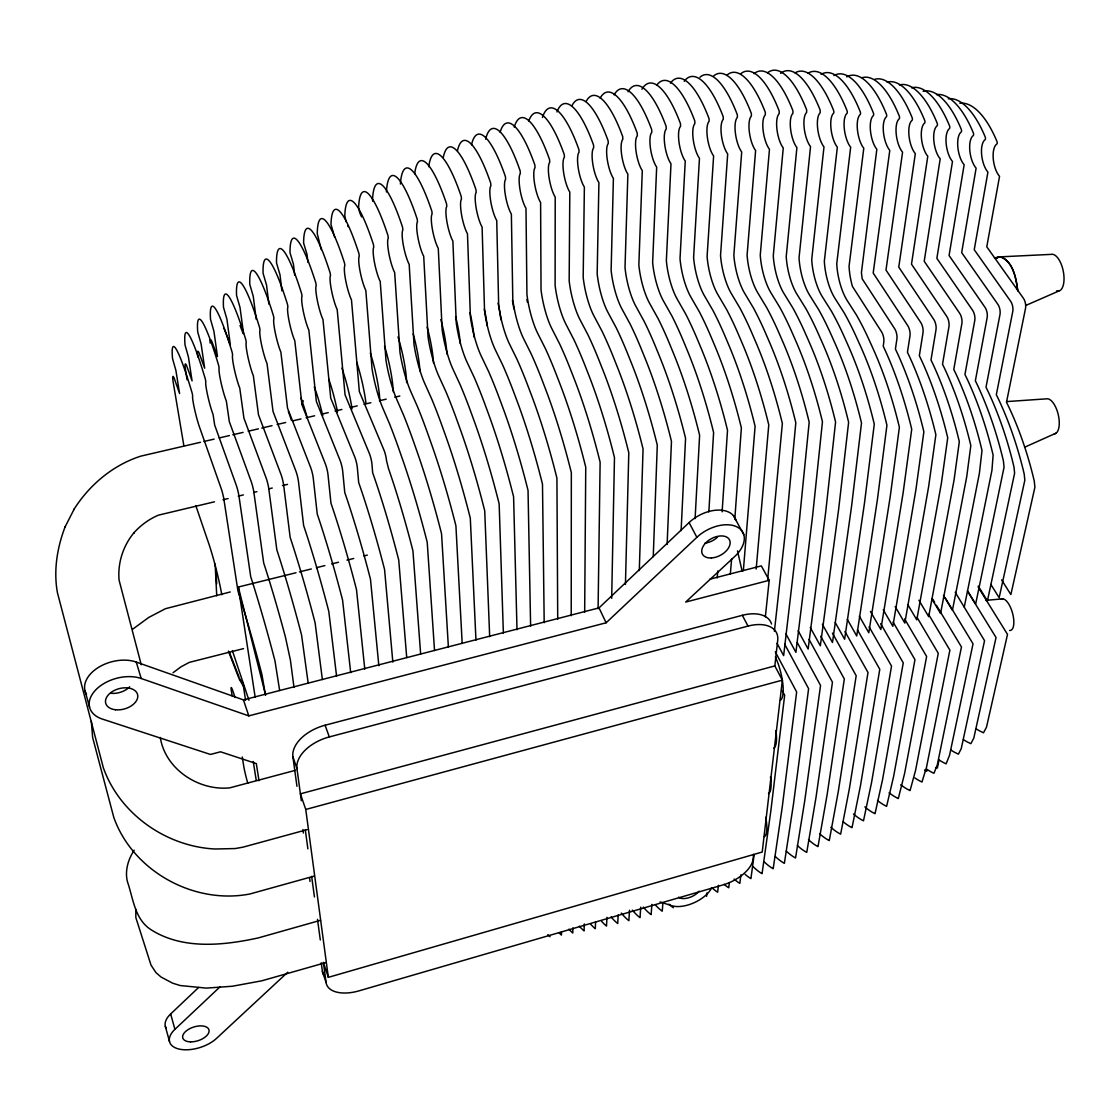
<?xml version="1.0" encoding="UTF-8"?>
<svg xmlns="http://www.w3.org/2000/svg" width="1120" height="1120" viewBox="0 0 1120 1120"><rect width="100%" height="100%" fill="white"/><g stroke="black" fill="none" stroke-linecap="round" stroke-linejoin="round"><path stroke-width="1.5" d="M557.718 619.192L556.92 478.156A177.618 37.534 76.2 0 0 531.426 395.052L527.884 385.714A182.56 38.836 76.2 0 0 516.992 359.282L509.502 344.036A36.26 8.12 77.2 0 1 498.666 304.99L496.734 220.528A19.53 4.424 77.9 0 1 490.742 201.404A19.53 4.424 77.9 0 1 490.91 185.752L490.7 183.134A88.088 19.376 77.7 0 0 457.422 150.962M571.214 615.706L571.34 472.682A177.52 38.556 76.2 0 0 545.762 389.662L542.206 380.352A182.476 39.886 76.3 0 0 531.216 353.962L523.642 338.744A36.232 8.344 77.3 0 1 512.806 299.74L511.364 214.088A19.53 4.55 78 0 1 505.344 194.964A19.53 4.55 78 0 1 505.624 179.27L505.428 176.652A88.102 19.922 77.8 0 0 471.534 144.76M584.668 612.22L585.746 467.222A177.436 39.578 76.2 0 0 560.098 384.286L556.5 374.976A182.378 40.936 76.3 0 0 545.426 348.642L537.768 333.48A36.218 8.568 77.3 0 1 526.932 294.49L525.994 208.306A19.53 4.676 78.1 0 1 519.96 189.21A19.53 4.676 78.1 0 1 520.338 173.474L520.156 170.856A88.074 20.44 77.9 0 0 485.646 139.216M561.498 931.63L561.428 935.074A152.194 28.14 74.6 0 1 559.216 932.932M598.094 608.748L600.124 462.252A177.31 40.586 76.3 0 0 574.406 379.414L570.78 370.118A182.252 41.958 76.3 0 0 559.608 343.854L551.88 328.72A36.204 8.778 77.4 0 1 541.03 289.772L540.61 202.538A19.516 4.788 78.2 0 1 534.548 183.456A19.516 4.788 78.2 0 1 535.038 167.678L534.87 165.06A88.06 20.972 77.9 0 0 500.122 132.3M572.908 927.85L572.768 932.974A151.914 28.826 74.6 0 1 568.946 929.18M135.814 909.272L135.856 917.63L151.004 965.09L155.96 972.608L161.126 977.088L172.648 983.178L180.208 985.544L206.36 988.106L232.372 986.244L261.744 980.826L325.57 962.64M611.674 598.332L614.474 457.59A177.17 41.58 76.3 0 0 588.686 374.864L585.046 365.582A182.098 42.98 76.4 0 0 573.776 339.374L565.964 324.282A36.162 8.988 77.5 0 1 555.114 285.376L555.212 197.106A19.516 4.914 78.2 0 1 549.136 178.038A19.516 4.914 78.2 0 1 549.738 162.232L549.57 159.6A88.018 21.49 78 0 0 514.234 127.092M584.29 923.916L584.052 930.888A151.634 29.498 74.5 0 1 579.376 926.198M625.436 584.43L628.796 452.788A177.03 42.574 76.3 0 0 602.938 370.16L599.27 360.906A181.958 44.002 76.4 0 0 587.93 334.74L580.02 319.69A36.134 9.198 77.5 0 1 569.17 280.826L569.8 192.094A19.502 5.026 78.3 0 1 563.696 173.04A19.502 5.026 78.3 0 1 564.41 157.22L564.256 154.588A87.976 22.008 78.1 0 0 528.78 120.988M653.254 556.654L657.286 445.13A176.596 44.492 76.4 0 0 631.302 362.768L627.592 353.556A181.524 45.948 76.5 0 0 616.084 327.502L608.034 312.536A36.05 9.604 77.7 0 1 597.17 273.77L598.906 182.616A19.474 5.264 78.5 0 1 592.76 163.618A19.474 5.264 78.5 0 1 593.684 147.756L593.558 145.124A87.85 23.016 78.3 0 0 556.962 111.958M595.588 921.788L595.308 928.704A151.354 30.17 74.5 0 1 590.548 924.042M639.296 570.542L643.062 448.98A176.806 43.54 76.4 0 0 617.134 366.492L613.452 357.252A181.748 44.982 76.4 0 0 602.014 331.142L594.048 316.134A36.092 9.408 77.6 0 1 583.184 277.326L584.374 187.082A19.488 5.138 78.4 0 1 578.242 168.056A19.488 5.138 78.4 0 1 579.054 152.208L578.914 149.576A87.92 22.512 78.2 0 0 542.43 117.516M667.114 544.488L671.468 441.392A176.386 45.444 76.4 0 0 645.428 359.156L641.704 349.958A181.3 46.914 76.5 0 0 630.098 323.96L621.978 309.036A35.994 9.8 77.7 0 1 611.128 270.326L613.396 178.374A19.46 5.376 78.6 0 1 607.25 159.39A19.46 5.376 78.6 0 1 608.272 143.514L608.146 140.882A87.78 23.506 78.4 0 0 572.068 105.546M606.942 917.336L606.522 926.058A151.116 30.856 74.5 0 1 601.692 921.424M681.114 530.642L685.566 438.34A176.106 46.354 76.5 0 0 659.484 356.258L655.732 347.074A181.02 47.852 76.5 0 0 644.056 321.16L635.866 306.264A35.938 9.996 77.8 0 1 625.016 267.624L627.872 174.118A19.432 5.488 78.7 0 1 621.698 155.176A19.432 5.488 78.7 0 1 622.832 139.272L622.72 136.64A87.696 23.996 78.4 0 0 586.124 101.5M618.17 914.9L617.722 923.51A150.878 31.528 74.5 0 1 611.1 916.944M695.1 518.602L699.622 435.302A175.84 47.264 76.5 0 0 673.498 353.374L669.732 344.218A180.74 48.79 76.6 0 0 657.972 318.346L649.698 303.506A35.882 10.192 77.8 0 1 638.848 264.922L642.292 170.618A19.418 5.586 78.8 0 1 636.104 151.704A19.418 5.586 78.8 0 1 637.322 135.8L637.238 133.168A87.584 24.472 78.5 0 0 600.138 98.196M629.51 910.252L628.88 920.654A150.668 32.214 74.5 0 1 621.292 913.08M708.834 511.91L713.608 432.544A175.546 48.16 76.5 0 0 687.442 350.77L683.662 341.642A180.446 49.7 76.6 0 0 671.832 315.84L663.488 301.042A35.812 10.374 77.9 0 1 652.638 262.528L656.67 167.118A19.39 5.698 78.9 0 1 650.454 148.232A19.39 5.698 78.9 0 1 651.798 132.328L651.714 129.696A87.472 24.948 78.6 0 0 614.124 94.906M722.12 511.826L727.51 430.304A175.21 49.014 76.5 0 0 701.316 348.712L697.508 339.598A180.11 50.582 76.6 0 0 685.608 313.866L677.194 299.11A35.742 10.556 77.9 0 1 666.358 260.666L670.992 163.814A19.362 5.81 78.9 0 1 664.776 144.956A19.362 5.81 78.9 0 1 666.218 129.052L666.148 126.42A87.36 25.41 78.7 0 0 628.054 91.798M640.724 907.2L640.024 917.644A150.472 32.9 74.4 0 1 632.324 910.098M734.818 518.994L741.37 427.938A174.902 49.882 76.5 0 0 715.134 346.528L711.298 337.428A179.774 51.464 76.6 0 0 699.328 311.752L690.858 297.038A35.672 10.738 78 0 1 680.022 258.678L685.258 161.056A19.334 5.908 79 0 1 679.014 142.24A19.334 5.908 79 0 1 680.554 126.35L680.498 123.718A87.22 25.872 78.7 0 0 641.942 89.25M651.882 904.386L651.14 914.634A150.276 33.586 74.4 0 1 643.328 907.13M662.928 902.692L662.256 911.204A150.122 34.286 74.4 0 1 655.256 904.792M717.22 577.934L717.78 570.962M730.324 574.07L731.654 558.572M743.344 570.71L755.104 426.342A174.524 50.708 76.6 0 0 728.84 345.114L724.99 336.042A179.396 52.318 76.6 0 0 712.95 310.436L704.41 295.75A35.588 10.92 78 0 1 693.602 257.488L699.468 158.312A19.292 6.006 79.1 0 1 693.224 139.538A19.292 6.006 79.1 0 1 694.862 123.648L694.82 121.016A87.094 26.32 78.8 0 0 656.684 85.302M756.168 569.072L768.768 424.914A174.132 51.52 76.6 0 0 742.476 343.896L738.612 334.838A178.99 53.144 76.7 0 0 726.502 309.302L717.906 294.658A35.504 11.088 78.1 0 1 707.098 256.48L713.622 155.96A19.264 6.118 79.2 0 1 707.35 137.214A19.264 6.118 79.2 0 1 709.1 121.324L709.058 118.706A86.94 26.768 78.9 0 0 670.474 83.132M767.676 579.516L782.362 423.514A173.74 52.332 76.6 0 0 756.042 342.678L752.164 333.648A178.598 53.97 76.7 0 0 739.998 308.182L731.332 293.58A35.42 11.256 78.1 0 1 720.538 255.486L727.692 153.958A19.222 6.216 79.2 0 1 721.42 135.254A19.222 6.216 79.2 0 1 723.254 119.378L723.226 116.76A86.772 27.202 78.9 0 0 684.222 81.326M706.58 896.322L706.944 892.92M765.352 616.826L769.188 580.314L761.334 565.88L709.8 579.222M774.396 631.358L786.394 522.718L795.816 422.814A173.306 53.088 76.6 0 0 769.482 342.202L765.59 333.2A178.15 54.754 76.7 0 0 753.354 307.804L744.632 293.244A35.322 11.424 78.1 0 1 733.852 255.234L741.706 151.97A19.194 6.3 79.3 0 1 735.42 133.294A19.194 6.3 79.3 0 1 737.366 117.446L737.352 114.828A86.604 27.622 79 0 0 699.972 77.238M718.424 885.304L717.654 892.206A149.492 37.814 74.3 0 1 712.082 887.852M753.634 854.294L753.088 859.11A30.744 16.044 -25.4 0 1 722.904 884.94L359.016 990.85A32.242 17.136 -19.9 0 1 326.116 982.618L322.42 971.432L321.23 962.78M326.116 982.618L323.358 962.318L328.342 977.34L762.216 852.026L782.362 680.148L774.83 665.91L777.714 640.248A34.594 20.202 -27.4 0 0 748.02 626.094L742.336 615.314L325.094 725.228A36.134 21.938 -19.7 0 0 292.908 756.868L296.954 786.282M729.372 882.574L728.742 887.782A149.422 38.542 74.3 0 1 724.066 884.31M740.908 874.832L739.83 883.358A149.352 39.27 74.3 0 1 734.104 879.074M754.124 854.644L750.932 878.612A149.31 40.012 74.3 0 1 745.136 874.356M964.264 607.082L991.942 470.316L993.118 455.14A163.422 62.062 76.2 0 0 967.162 379.064L964.95 374.486L974.792 320.376A7.28 2.996 77.9 0 0 972.356 309.918L936.866 258.328L952.49 161.476A18.256 7.532 80 0 1 946.162 143.64A18.256 7.532 80 0 1 949.466 128.562A1.862 0.77 80.2 0 0 949.62 126.07A82.516 33.11 79.6 0 0 911.568 87.808M938.952 760.34L937.566 767.074A5.796 2.03 73.4 0 1 935.578 767.844M65.338 526.4L65.03 527.044C57.12 547.82 53.424 570.668 57.428 592.704L103.362 767.816C119.84 814.128 166.25 846.566 214.998 849.002L235.27 848.554L243.096 847.14L307.09 829.64M73.934 509.558L74.256 508.9C89.768 484.61 113.218 464.954 140.826 456.134L200.466 442.288M65.03 527.044L74.256 508.9M301.686 403.788L303.296 400.806M134.19 850.164C128.198 859.32 124.698 870.786 127.428 881.664C133.224 898.408 134.652 919.38 151.144 929.796C182.882 949.872 223.328 945.504 258.3 937.916L320.6 920.29M86.506 694.372A32.858 21.056 -15.4 0 1 97.664 667.912A32.858 21.056 -15.4 0 1 136.262 662.06L243.446 699.888L599.018 607.88L689.094 522.564A30.422 18.998 -28.1 0 1 716.968 510.132A30.422 18.998 -28.1 0 1 735.84 520.002M166.292 1028.552A27.286 14.42 -17.5 0 1 170.66 1013.964L198.604 987.49M259.014 780.738L256.312 763.588L220.528 751.8L210.434 754.446L102.34 719.068A33.054 20.986 -15.6 0 1 95.662 689.976A33.054 20.986 -15.6 0 1 141.19 678.496L248.794 715.876L606.13 622.79L696.864 537.32A30.59 18.928 -28.1 0 1 737.114 526.96A30.59 18.928 -28.1 0 1 734.706 556.514L685.678 602.07L769.188 580.314M287.714 972.244L216.524 1038.394A27.412 14.35 -17.6 0 1 179.396 1049.146A27.412 14.35 -17.6 0 1 174.916 1029.336L220.136 986.748M173.04 672.742L180.852 666.918L189.336 662.368L243.516 648.62M132.832 629.09L148.764 617.428L165.438 608.706L230.244 591.976M996.338 258.426L998.76 256.914L1051.106 254.38A18.718 8.386 78.6 0 1 1063.608 273.112A18.718 8.386 78.6 0 1 1056.566 290.878M1024.59 447.23L1056.174 433.104M1026.088 305.326L1058.806 291.018M996.66 258.006L999.614 256.76C1013.474 260.54 1016.05 278.74 1017.758 290.99M314.006 876.148L249.998 893.956C194.208 904.89 133.042 871.374 113.834 817.544L92.638 737.478L91.322 721.378M328.342 977.34L305.76 809.466L782.362 680.148M774.83 665.91L300.398 793.842L305.76 809.466M295.582 770.266L229.726 787.864C198.646 791.014 165.242 769.23 160.3 737.478M301.336 800.716L296.968 768.614A36.288 21.868 -19.8 0 1 329.308 736.932L748.02 626.094M255.178 697.27L238.336 587.02L296.03 572.74M299.432 571.9L311.304 568.96M316.4 567.7L324.884 565.6M331.674 563.92L338.464 562.24M346.948 560.14L353.738 558.46M363.916 555.94L367.318 555.1M214.48 501.802L158.41 515.158C148.876 519.218 140.406 525.448 133.546 533.218L134.036 532.672C123.088 545.776 117.544 563.122 119.084 580.146L141.246 664.734M222.978 499.772L228.074 498.554M238.266 496.132L243.362 494.914M253.554 492.478L256.956 491.666M268.856 488.838L272.244 488.026M282.45 485.604L287.546 484.386M203.868 441.49L214.102 439.124M219.212 437.934L229.432 435.568M232.834 434.77L243.068 432.39M248.178 431.214L258.398 428.834M261.8 428.05L272.034 425.67M277.144 424.48L285.656 422.506M292.474 420.924L301 418.95M306.11 417.76L314.622 415.786M321.44 414.204L328.258 412.622M335.076 411.04L341.894 409.458M350.406 407.47L357.224 405.888M364.042 404.306L370.86 402.724M379.372 400.75L386.19 399.168M394.716 397.194L399.826 396.004M994.49 257.936L999.614 256.76M985.684 600.376L1002.764 598.836M1006.866 401.576L1046.85 398.818A17.948 7.812 76.7 0 1 1058.442 415.52A17.948 7.812 76.7 0 1 1054.27 433.888M998.76 256.914L1001.98 257.04C1013.25 263.48 1016.134 278.082 1017.646 289.982M660.058 901.908L671.58 905.674A25.522 13.258 -24.8 0 0 711.718 887.656M1001.616 579.88L1010.87 594.566L1034.88 487.312L1034.306 481.25A159.852 62.916 75.9 0 0 1008.714 406.756L1006.488 402.248L1025.542 308.28A7.238 3.136 78.1 0 0 1023.134 297.878L986.776 246.806L999.544 176.33A17.92 7.728 79.9 0 1 993.244 158.76A17.92 7.728 79.9 0 1 996.828 144.032A1.834 0.784 80.2 0 0 997.01 141.596A81.088 33.992 79.6 0 0 959.854 103.236M990.878 584.472L999.166 597.702L1024.828 480.242L1024.226 474.152A160.776 62.748 76 0 0 998.536 399.238L996.324 394.716L1012.802 311.318A7.252 3.094 78.1 0 0 1010.38 300.902L974.232 249.704L987.924 172.102A18.004 7.686 80 0 1 981.61 154.448A18.004 7.686 80 0 1 985.124 139.636A1.848 0.784 80.2 0 0 985.292 137.186A81.466 33.796 79.6 0 0 948.276 98.77M978.264 586.124L987.42 600.866L1014.608 473.256L1014.006 467.11A161.714 62.566 76 0 0 988.218 391.79L986.006 387.254L1000.02 314.356A7.252 3.066 78 0 0 997.598 303.94L961.674 252.602L976.122 168.168A18.088 7.644 80 0 1 969.808 150.458A18.088 7.644 80 0 1 973.252 135.548A1.848 0.784 80.2 0 0 973.42 133.084A81.83 33.572 79.6 0 0 936.558 94.612M978.208 587.16L1007.51 634.41L986.51 727.118L983.514 732.76A149.044 56.868 74.9 0 1 975.94 728.7M967.47 590.73L975.646 604.03L1004.052 467.236L1003.436 461.048A162.582 62.314 76.1 0 0 977.564 385.35L975.352 380.786L987.196 317.408A7.266 3.024 78 0 0 984.774 306.978L949.074 255.514L964.152 164.78A18.172 7.588 80 0 1 957.824 147A18.172 7.588 80 0 1 961.198 132.006A1.862 0.77 80.2 0 0 961.352 129.528A82.18 33.334 79.6 0 0 923.132 91.308M967.806 591.654L996.044 637.532L973.798 738.094L970.872 743.666L967.162 741.874A148.946 55.86 74.8 0 1 963.41 739.62M955.22 592.27L984.55 640.668L961.24 748.664L958.384 754.166L954.73 752.36A148.708 54.824 74.7 0 1 951.02 750.092M945.098 597.73L973.028 643.818L949.592 755.132L946.12 763.826A148.792 53.746 74.5 0 1 938.868 759.794M943.446 595.42L952.434 610.274L979.356 473.536L982.002 450.492A164.206 61.712 76.3 0 0 956.004 374.066L953.778 369.46L961.898 323.442A7.294 2.954 77.9 0 0 959.462 312.984L924.21 261.254L940.198 158.844A18.326 7.476 80 0 1 933.856 140.938A18.326 7.476 80 0 1 937.09 125.804A1.876 0.756 80.2 0 0 937.23 123.298A82.838 32.844 79.6 0 0 899.374 84.966M932.82 599.284L934.612 602.266M936.39 605.248L961.464 646.968L937.342 764.68L933.954 773.29A148.568 52.752 74.5 0 1 926.8 769.23M931.63 598.57L940.576 613.452L966.728 476.742L970.83 445.592A165.004 61.362 76.3 0 0 944.748 368.802L942.522 364.196L948.976 326.522A7.294 2.926 77.8 0 0 946.526 316.05L911.498 264.18L927.794 156.254A18.396 7.42 80 0 1 921.466 138.278A18.396 7.42 80 0 1 924.616 123.06A1.876 0.756 80.2 0 0 924.756 120.554A83.16 32.578 79.6 0 0 887.096 82.152M928.522 614.292L949.886 650.132L926.464 767.522L921.97 782.012A148.652 51.898 74.5 0 1 914.914 777.966M918.918 600.236L928.69 616.658L954.072 479.976L959.322 441.728A165.746 60.956 76.4 0 0 933.198 364.616L930.986 359.982L936.026 329.616A7.308 2.884 77.8 0 0 933.562 319.116L898.758 267.12L915.32 153.636A18.48 7.364 79.9 0 1 908.978 135.604A18.48 7.364 79.9 0 1 912.058 120.316A1.89 0.756 80.1 0 0 912.184 117.796A83.482 32.298 79.6 0 0 874.72 79.324M917.028 617.372L938.28 653.31L915.544 770.49L910.07 790.58A148.582 50.988 74.4 0 1 900.732 784.756M907.942 604.898L916.776 619.85L941.388 483.21L947.73 437.822A166.488 60.522 76.4 0 0 921.55 360.374L919.338 355.726L923.02 332.71A7.322 2.856 77.8 0 0 920.57 322.21L885.99 270.06L902.566 152.208A18.536 7.294 79.9 0 1 896.224 134.12A18.536 7.294 79.9 0 1 899.234 118.776A1.89 0.742 80.1 0 0 899.346 116.242A83.762 31.99 79.6 0 0 862.12 77.7M904.638 618.968L926.632 656.488L904.596 773.472L898.31 798.546A148.554 50.134 74.4 0 1 889.084 792.722M895.174 606.578L904.82 623.07L928.662 486.458L935.872 434.714A167.174 60.046 76.4 0 0 909.664 356.958L907.438 352.296L910 335.818A7.322 2.814 77.7 0 0 907.522 325.29L873.194 273.014L889.784 150.388A18.606 7.224 79.9 0 1 883.456 132.244A18.606 7.224 79.9 0 1 886.368 116.83A1.904 0.742 80.1 0 0 886.48 114.296A84.07 31.696 79.5 0 0 846.734 76.888M893.102 622.062L914.97 659.666L893.62 776.426L886.606 806.33A148.596 49.294 74.4 0 1 877.506 800.506M883.246 609.756L892.85 626.29L915.908 489.706L923.874 431.802A167.846 59.556 76.5 0 0 897.624 353.738L895.412 349.062L896.924 338.926A7.336 2.772 77.7 0 0 894.46 328.398L862.19 278.81L861.42 272.636L876.834 149.282A18.676 7.154 79.9 0 1 870.492 131.082A18.676 7.154 79.9 0 1 873.334 115.612A1.904 0.728 80 0 0 873.432 113.064A84.336 31.374 79.5 0 0 833.952 75.586M239.624 678.65L243.978 686.14M244.412 687.932L239.176 678.93L228.396 651.056M880.67 623.658L903.266 662.858L882.588 779.492L875.014 813.708A148.526 48.44 74.4 0 1 864.878 806.89M870.436 611.436L880.838 629.51L903.112 492.968L911.722 429.268A168.504 59.024 76.5 0 0 885.43 350.924L883.232 346.22L883.82 342.048A7.35 2.744 77.6 0 0 881.342 331.506L852.418 286.37A34.244 12.656 78.2 0 1 849.058 266.266L863.786 148.246A18.732 7.07 79.8 0 1 857.458 130.004A18.732 7.07 79.8 0 1 860.216 114.478A1.918 0.728 80 0 0 860.3 111.916A84.616 31.038 79.5 0 0 821.1 74.368M869.078 626.78L891.534 666.064L871.584 782.39L863.492 820.792A148.722 47.684 74.3 0 1 853.482 814.016M859.32 616.14L868.798 632.758L890.288 496.23L899.374 427.294A169.12 58.464 76.5 0 0 873.068 348.656L869.078 339.864A173.852 60.256 76.6 0 0 856.464 315.042L847.35 300.804A34.384 12.544 78.2 0 1 836.738 263.732L850.668 147.21A18.788 7 79.8 0 1 844.326 128.912A18.788 7 79.8 0 1 847 113.33A1.918 0.714 80 0 0 847.07 110.768A84.882 30.702 79.4 0 0 808.164 73.136M857.458 629.888L879.774 669.27L860.496 785.54L852.026 827.68A148.582 46.83 74.3 0 1 843.262 821.8M847.308 619.346L856.73 635.992L877.422 499.506L886.928 425.292A169.736 57.89 76.6 0 0 860.594 346.374L856.618 337.554A174.482 59.668 76.6 0 0 844.046 312.648L834.974 298.368A34.524 12.418 78.3 0 1 824.334 261.156L837.34 147.168A18.844 6.916 79.7 0 1 831.012 128.828A18.844 6.916 79.7 0 1 833.602 113.204A1.932 0.7 79.9 0 0 833.658 110.628A85.12 30.352 79.4 0 0 795.06 72.898M844.956 631.498L868 672.49L849.408 788.508L840.644 834.148A148.75 46.074 74.3 0 1 830.886 827.316M835.268 622.566L844.62 639.254L864.528 502.796L874.272 424.158A170.296 57.274 76.6 0 0 847.924 344.974L843.962 336.126A175.056 59.038 76.7 0 0 831.418 311.164L822.388 296.842A34.65 12.292 78.2 0 1 811.72 259.504L823.984 146.902A18.9 6.846 79.7 0 1 817.656 128.506A18.9 6.846 79.7 0 1 820.148 112.84L820.204 110.25A85.372 29.988 79.3 0 0 780.682 73.318M832.44 633.108L856.184 675.724L838.278 791.602L829.276 840.588A148.778 45.276 74.3 0 1 819.644 833.728M822.36 624.26L832.496 642.516L851.592 506.1L861.504 423.052A170.856 56.644 76.6 0 0 835.156 343.602L831.194 334.74A175.63 58.38 76.7 0 0 818.706 309.694L809.718 295.33A34.776 12.166 78.2 0 1 799.036 257.88L810.544 146.636A18.956 6.762 79.6 0 1 804.216 128.184A18.956 6.762 79.6 0 1 806.624 112.476L806.666 109.886A85.61 29.624 79.3 0 0 767.48 72.856M820.75 636.244L844.326 678.958L827.106 794.78L817.992 846.622A148.708 44.464 74.3 0 1 808.486 839.692M810.264 627.48L820.33 645.778L838.628 509.404L848.624 422.296A171.388 55.986 76.6 0 0 822.262 342.608L818.314 333.704A176.19 57.708 76.7 0 0 805.868 308.588L796.936 294.182A34.888 12.026 78.2 0 1 786.226 256.606L796.908 147.616A19.012 6.664 79.6 0 1 790.594 129.122A19.012 6.664 79.6 0 1 792.904 113.372L792.932 110.782A85.82 29.232 79.2 0 0 754.096 73.64M809.032 639.38L832.454 682.192L815.962 797.692L806.75 852.376A149.044 43.778 74.3 0 1 797.356 845.516M798.14 630.714L808.136 649.054L825.622 512.722L835.576 422.058A171.892 55.286 76.6 0 0 809.214 342.118L805.28 333.2A176.708 57.008 76.7 0 0 792.89 308L784 293.566A35 11.886 78.2 0 1 773.276 255.878L783.258 147.966A19.054 6.58 79.5 0 1 776.958 129.43A19.054 6.58 79.5 0 1 779.184 113.652L779.198 111.048A86.044 28.854 79.2 0 0 740.712 73.808M733.46 515.648L743.778 534.604M797.272 642.53L820.554 685.44L804.734 800.828L795.536 857.99A149.1 43.008 74.3 0 1 786.268 851.088M785.974 633.962L795.9 652.344L812.588 516.04L822.458 421.806A172.396 54.586 76.6 0 0 796.096 341.628L792.176 332.682A177.226 56.28 76.7 0 0 779.842 307.426L771.008 292.936A35.126 11.732 78.2 0 1 760.256 255.136L769.468 149.296A19.096 6.496 79.4 0 1 763.168 130.718A19.096 6.496 79.4 0 1 765.296 114.912L765.31 112.308A86.226 28.448 79.1 0 0 727.188 74.956M784.672 644.154L808.612 688.702L793.506 803.908L784.364 863.324A149.254 42.294 74.3 0 1 775.208 856.408M777.07 643.356L783.65 655.634L799.512 519.372L809.186 422.226A172.858 53.844 76.6 0 0 782.838 341.824L778.932 332.85A177.688 55.524 76.7 0 0 766.64 307.524L757.862 292.992A35.224 11.578 78.2 0 1 747.096 255.094L755.622 150.542A19.152 6.398 79.4 0 1 749.336 131.922A19.152 6.398 79.4 0 1 751.366 116.088L751.366 113.484A86.422 28.042 79.1 0 0 713.608 76.02M775.334 651.924L796.656 691.964L782.236 807.114L773.178 868.742A149.254 41.51 74.3 0 1 764.148 861.77M782.208 690.62L784.658 695.24L770.924 810.334L762.062 873.684A149.268 40.768 74.3 0 1 753.13 866.67M689.094 522.564L696.864 537.32M599.018 607.88L606.13 622.79M359.912 213.206L361.592 216.93M346.094 221.83L344.792 215.922A87.64 14.952 77 0 1 373.45 244.594L373.786 247.072A19.418 3.416 77.1 0 0 374.444 262.318A19.418 3.416 77.1 0 0 380.226 281.498L385.966 360.15A36.148 6.286 76.6 0 0 396.662 399.21L403.438 414.792A182.238 30.002 75.9 0 1 413.532 441.588L416.836 450.968A176.568 28.812 75.8 0 1 441.546 533.736L448.378 647.024M347.76 225.554L348.138 226.674M229.544 652.582L238.994 677.026M240.044 325.514L243.138 333.578M325.094 725.228L329.308 736.932M292.908 756.868L296.968 768.614M195.832 505.652L207.606 540.204A38.248 3.15 75.6 0 1 221.774 594.734M232.358 650.566L248.948 700.266M243.376 683.676L242.872 682.514L245.574 700.238M243.446 699.888L248.794 715.876M235.088 697.592L233.492 692.776A14.224 1.106 75.4 0 0 231.364 690.914L232.204 695.996M359.59 212.394L358.624 207.298A87.752 15.526 77.1 0 1 387.982 235.578L388.276 238.14A19.446 3.542 77.2 0 0 388.864 253.386A19.446 3.542 77.2 0 0 394.674 272.566L399.966 352.268A36.19 6.524 76.7 0 0 410.69 391.328L417.564 406.868A182.35 31.136 76 0 1 427.756 433.622L431.088 443.002A176.694 29.904 75.9 0 1 455.91 525.756L462.182 643.454M136.262 662.06L141.19 678.496M84.938 690.522L89.558 707.098M170.66 1013.964L174.916 1029.336M165.298 1026.214L169.512 1041.572M238.336 587.02L265.426 694.484M737.506 550.886L742.126 571.144M183.848 445.662L173.152 381.948A20.02 1.708 76 0 1 174.202 378.224L179.578 393.498L175.91 370.51L172.55 358.596A84.924 7.504 75.9 0 1 192.22 393.358L192.668 395.668A18.788 1.708 76 0 0 194.628 409.444A18.788 1.708 76 0 0 199.962 428.372L221.032 488.124A7.868 0.728 75.8 0 1 223.902 499.352L237.944 590.954L239.456 595.756A168.56 14.35 75.4 0 1 261.94 674.576L265.51 695.38M242.228 756.98L243.908 767.144A16.408 1.218 75.2 0 0 247.772 783.202M187.124 379.834L185.458 369.516A20.09 1.834 76.1 0 1 186.62 365.652L192.08 380.884L188.412 356.944L185.038 345.002A85.246 8.078 76 0 1 205.38 379.232L205.814 381.626A18.872 1.848 76.1 0 0 207.676 395.486A18.872 1.848 76.1 0 0 213.066 414.456L214.676 425.068L236.04 484.568A7.854 0.784 75.9 0 1 238.91 495.782L250.712 576.688L252.266 581.518A169.554 15.484 75.4 0 1 272.216 650.398L274.974 660.856L279.65 690.522M253.246 761.502L256.256 780.43M372.68 201.264L372.526 199.416A87.836 16.086 77.2 0 1 402.584 227.318L402.864 229.894A19.46 3.682 77.3 0 0 403.34 245.21A19.46 3.682 77.3 0 0 409.178 264.39L413.994 344.358A36.218 6.748 76.8 0 0 424.732 383.446L431.69 398.944A182.476 32.256 76 0 1 441.994 425.656L445.368 435.05A177.24 31.066 75.9 0 1 470.302 518.182L475.958 640.164M305.312 829.934L307.888 848.848M311.64 876.358L314.454 896.98M317.492 919.338L320.306 939.96M302.904 829.542L303.38 833.014M309.568 877.996L310.044 881.454M243.502 333.396L240.016 307.482L236.558 295.47A86.324 10.374 76.3 0 1 259.616 327.67L260.022 330.05A19.11 2.366 76.4 0 0 261.506 344.512A19.11 2.366 76.4 0 0 267.036 363.594L273.028 411.46L295.638 470.428A7.798 0.98 76 0 1 298.48 481.586L303.632 525.56L305.284 530.474A172.732 19.642 75.5 0 1 328.79 611.394L336.574 676.144M294.014 687.47L290.374 659.932L285.404 636.972A170.324 16.604 75.5 0 0 265.258 567.798L263.676 562.954L253.862 492.212A7.84 0.826 75.9 0 0 251.006 481.012L229.334 421.68L226.338 401.044A18.942 1.974 76.2 0 1 220.92 382.046A18.942 1.974 76.2 0 1 219.128 368.046L218.708 365.638A85.54 8.652 76.1 0 0 197.708 331.94L201.096 343.896L204.666 368.2L199.108 353.01A20.146 1.96 76.1 0 0 197.82 357M256.2 319.27L253.26 296.352L249.788 284.326A86.534 10.948 76.4 0 1 273.532 316.05L273.938 318.444A19.166 2.506 76.5 0 0 275.324 333.004A19.166 2.506 76.5 0 0 280.882 352.128L287.518 408.114L310.436 466.914A7.798 1.022 76.1 0 1 313.25 478.058L317.226 513.982L318.878 518.91A173.362 20.79 75.6 0 1 342.58 600.124L350.7 672.644M308.168 683.074L301.574 635.054A171.304 17.36 75.5 0 0 278.446 554.834L276.85 549.948L268.772 488.656A7.826 0.882 75.9 0 0 265.93 477.47L243.936 418.18L239.764 388.108A18.998 2.114 76.2 0 1 234.304 369.082A18.998 2.114 76.2 0 1 232.61 354.942L232.204 352.52A85.82 9.226 76.2 0 0 210.518 319.326L213.934 331.31L217.476 356.58L211.82 341.432A20.216 2.086 76.2 0 0 210.14 343.028M268.884 304.178L266.532 285.04L263.074 273.252A86.744 11.522 76.5 0 1 287.518 304.486L287.91 306.908A19.208 2.632 76.6 0 0 289.198 321.58A19.208 2.632 76.6 0 0 294.798 340.718L301.966 404.782L325.178 463.414A7.784 1.064 76.1 0 1 327.992 474.544L330.96 503.188L332.64 508.13A173.908 21.952 75.6 0 1 356.496 589.61L364.784 669.13M322.378 679.546L315.098 622.776A171.906 18.494 75.5 0 0 291.774 542.304L290.164 537.418L283.654 485.114A7.812 0.924 76 0 0 280.812 473.942L258.496 414.82L253.344 375.704A19.054 2.24 76.3 0 1 247.856 356.636A19.054 2.24 76.3 0 1 246.26 342.384L245.854 339.934A86.072 9.8 76.2 0 0 223.482 307.258L226.926 319.242L230.356 344.946L224.602 329.84A20.272 2.212 76.3 0 0 223.566 328.272M281.876 290.864L280 274.778L276.528 262.99A86.926 12.096 76.6 0 1 301.658 293.776L302.05 296.198A19.25 2.772 76.7 0 0 303.226 310.982A19.25 2.772 76.7 0 0 308.854 330.134L316.372 401.464L339.892 459.928A7.77 1.12 76.1 0 1 342.692 471.044L344.764 492.534L346.472 497.49A174.524 23.114 75.6 0 1 370.482 579.292L378.84 665.672M294.686 275.1L293.454 264.236L290.01 252.686A87.108 12.67 76.6 0 1 315.854 283.038L316.204 285.544A19.292 2.898 76.8 0 0 317.31 300.356A19.292 2.898 76.8 0 0 322.966 319.522L330.736 398.146L354.55 456.456A7.756 1.162 76.2 0 1 357.336 467.558L358.68 482.566L360.416 487.55A174.902 24.248 75.7 0 1 384.566 569.492L392.84 662.13M334.642 237.062L331.002 224.532A87.528 14.392 76.9 0 1 358.946 253.61L359.268 256.158A19.39 3.29 77 0 0 360.066 271.236A19.39 3.29 77 0 0 365.82 290.416L372.036 368.83A36.106 6.048 76.6 0 0 382.704 407.848L389.396 423.472A182.056 28.868 75.9 0 1 399.378 450.296L402.654 459.676A176.26 27.678 75.8 0 1 427.224 542.318L434.532 650.524M307.93 262.374L307.02 254.366L303.618 243.096A87.262 13.244 76.7 0 1 330.162 273L330.526 275.45A19.334 3.024 76.8 0 0 331.506 290.43A19.334 3.024 76.8 0 0 337.19 309.596L345.058 394.842L369.166 452.984A7.742 1.204 76.2 0 1 371.952 464.072L372.666 472.738L374.416 477.736A175.56 25.41 75.7 0 1 398.734 560.056L406.714 657.524M321.244 249.634L317.268 233.66A87.402 13.818 76.8 0 1 344.526 263.144L344.876 265.594A19.362 3.164 76.9 0 0 345.744 280.672A19.362 3.164 76.9 0 0 351.47 299.852L359.338 391.552L383.74 449.526A7.742 1.26 76.2 0 1 386.512 460.6L388.5 468.538A175.77 26.53 75.8 0 1 412.944 550.886L420.644 653.926M379.946 401.1L379.666 397.628A40.67 6.65 76.6 0 0 370.314 352.996M393.274 391.748L393.036 388.276A40.74 6.902 76.7 0 0 384.538 346.094M406.672 382.662L406.448 379.19A40.796 7.154 76.7 0 0 398.02 336.896M215.138 564.032L216.734 595.784M216.118 571.942L216.692 583.898M489.678 636.664L484.722 510.818A177.408 32.172 76 0 0 459.676 427.644L456.274 418.25A182.546 33.376 76 0 0 445.872 391.58L438.816 376.124A36.232 6.986 76.9 0 1 428.064 337.036L423.71 256.27A19.488 3.808 77.4 0 1 417.844 237.09A19.488 3.808 77.4 0 1 417.48 221.718L417.2 219.128A87.906 16.646 77.3 0 0 386.442 191.59A3.836 0.714 77.5 0 0 386.442 191.982M503.37 633.248L499.156 503.874A177.646 33.278 76 0 0 474.012 420.56L470.582 411.166A182.602 34.482 76.1 0 0 460.082 384.538L452.942 369.124A36.246 7.224 76.9 0 1 442.162 330.036L438.284 248.444A19.502 3.934 77.5 0 1 432.39 229.278A19.502 3.934 77.5 0 1 432.124 213.836L431.858 211.246A87.976 17.206 77.3 0 0 400.4 184.058M517.006 629.72L513.59 496.804A177.688 34.356 76 0 0 488.348 413.518L484.89 404.138A182.644 35.588 76.1 0 0 474.292 377.566L467.054 362.18A36.26 7.448 77 0 1 456.274 323.092L452.872 241.066A19.502 4.06 77.6 0 1 446.95 221.9A19.502 4.06 77.6 0 1 446.796 206.402L446.544 203.798A88.018 17.752 77.4 0 0 414.708 173.698M530.614 626.206L528.038 490.462A177.674 35.42 76.1 0 0 502.712 407.246L499.226 397.88A182.616 36.68 76.2 0 0 488.53 371.336L481.208 356.006A36.26 7.672 77.1 0 1 470.4 316.932L467.474 233.8A19.516 4.186 77.7 0 1 461.538 214.634A19.516 4.186 77.7 0 1 461.482 199.08L461.244 196.476A88.06 18.298 77.5 0 0 428.75 166.698M544.194 622.692L542.486 484.176A177.66 36.484 76.1 0 0 517.062 401.002L513.548 391.65A182.602 37.758 76.2 0 0 502.754 365.176L495.348 349.874A36.26 7.896 77.1 0 1 484.54 310.814L482.104 227.08A19.516 4.312 77.8 0 1 476.14 207.928A19.516 4.312 77.8 0 1 476.196 192.318L475.972 189.714A88.074 18.844 77.6 0 0 443.324 157.262M775.362 656.908A28.952 8.596 74.7 0 1 780.402 700.238M742.336 615.314A34.454 20.258 -27.4 0 1 771.554 624.022M324.086 975.618A32.13 17.192 -19.9 0 1 322.42 971.432M550.06 936.726A152.516 27.468 74.6 0 1 547.876 934.584M440.818 319.606A40.922 7.924 77 0 1 446.964 353.99M498.106 303.184A40.964 8.89 77.2 0 1 500.878 319.76M673.344 907.732A149.968 34.986 74.4 0 1 668.976 904.134M328.776 379.204A40.404 5.852 76.4 0 1 337.526 411.978M469.994 312.662A40.964 8.414 77.1 0 1 474.012 337.036M455.602 316.568A40.95 8.162 77 0 1 460.348 343.728M300.958 398.174A40.152 5.32 76.2 0 1 307.076 417.144M356.72 362.18A40.6 6.384 76.5 0 1 365.946 403.116M512.428 300.51A40.95 9.128 77.3 0 1 513.884 308.91M427.154 327.11A40.894 7.672 76.9 0 1 433.468 362.88M341.894 368.13A40.502 6.118 76.4 0 1 352.058 408.856M288.33 411.432A40.012 5.054 76.1 0 1 291.34 420.126M526.932 299.502A40.936 9.366 77.4 0 1 527.394 302.302M314.258 386.862A40.278 5.586 76.3 0 1 322.742 415.59M484.372 309.162A40.964 8.652 77.2 0 1 487.186 325.724M927.248 770.014A5.81 2.016 73.4 0 1 924.574 769.958M413.168 333.914A40.852 7.42 76.8 0 1 419.944 370.972M765.716 817.334A27.02 7.406 73.9 0 1 764.386 836.598M699.118 891.198A12.768 6.636 -24.8 0 1 678.552 897.19M129.682 686.812A16.436 10.528 -15.4 0 1 110.908 693.294M717.556 537.138A15.218 9.506 -28.1 0 1 704.956 543.172M775.88 730.59A28.266 8.162 74.4 0 1 773.822 748.188M770.476 776.818A27.622 7.77 74.1 0 1 768.516 793.59M1001.126 599.242A16.338 6.496 74.5 0 1 1012.55 613.172A16.338 6.496 74.5 0 1 1009.596 630.476M115.514 709.758A16.534 10.5 -15.6 0 0 137.648 694.806A16.534 10.5 -15.6 0 0 111.72 691.964A16.534 10.5 -15.6 0 0 115.514 709.758M711.41 557.956A15.302 9.464 -28.1 0 0 729.876 540.806A15.302 9.464 -28.1 0 0 706.538 542.108A15.302 9.464 -28.1 0 0 711.41 557.956M190.582 1041.866A13.706 7.168 -17.6 0 0 209.02 1030.092A13.706 7.168 -17.6 0 0 187.992 1029.672A13.706 7.168 -17.6 0 0 190.582 1041.866"/></g></svg>
